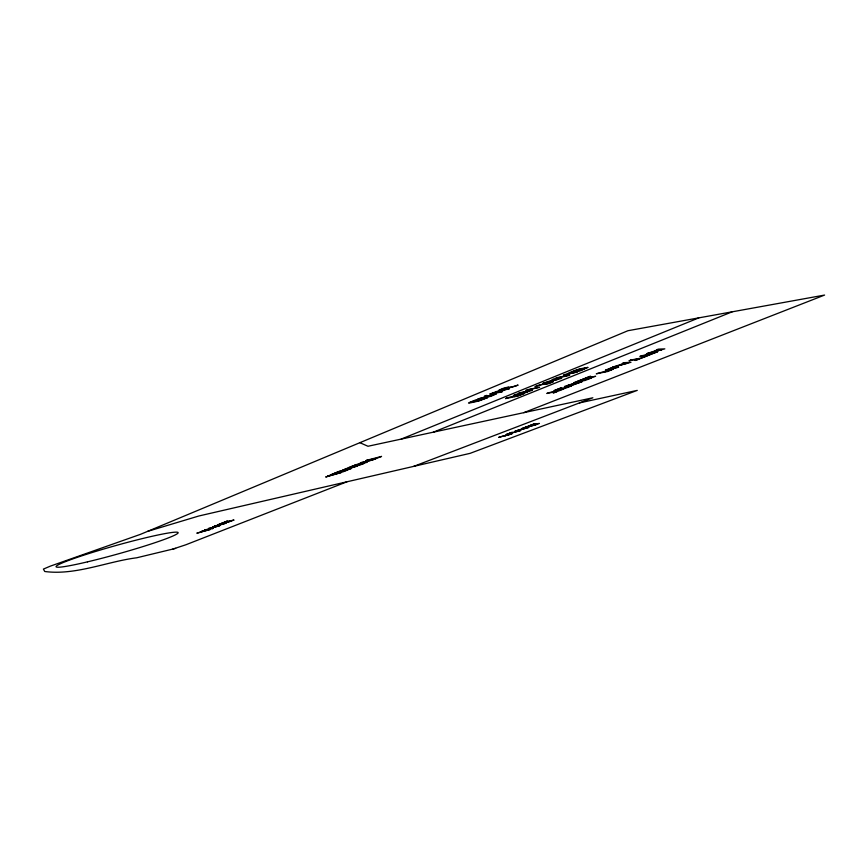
<?xml version="1.0" encoding="UTF-8"?>
<svg xmlns="http://www.w3.org/2000/svg" width="868" height="868" viewBox="0 0 868 868"><rect width="100%" height="100%" fill="white"/><g stroke="black" fill="none" stroke-linecap="round" stroke-linejoin="round"><path stroke-width="1.3" d="M214.884 526.116L214.168 526.453L226.201 523.122L212.486 527.017L220.505 524.467L214.732 526.019M175.661 548.392L136.71 557.788C107.209 561.509 75.375 575.614 44.745 571.491L43.4 569.082L50.387 566.12L140.475 534.341L627.922 330.719L824.6 295.066L523.762 412.669M401.222 439.089L698.849 317.862M433.36 432.166L732.169 311.818M202.721 530.815L201.81 531.183L213.105 528.341L212.183 528.71M205.173 529.838L204.381 530.153L219.767 525.704L208.45 528.536L213.213 527.928M347.005 481.773L185.795 544.8L172.841 549.075M413.721 466.366L592.866 397.772L367.989 446.26L359.884 442.691M507.845 434.662L498.699 437.385L512.131 433.653L504.948 435.779L510.276 434.239L508.116 434.694M147.625 531.368L198.859 515.993L470.109 453.346L637.264 390.383L579.433 402.915M508.29 387.323L507.346 388.463L518.12 385.056C509.809 388.853 508.236 385.218 498.916 390.296L508.29 387.323M546.525 383.016L545.364 384.166L553.339 381.67C544.301 386.249 543.683 382.593 534.992 386.694L546.525 383.016M613.481 369.009L607.817 371.461L596.305 373.793L613.481 369.009M516.384 430.864L528.872 427.36L514.561 431.515L523.675 428.521L516.384 430.864M489.975 394.029L500.977 392.152L502.659 391.457L492.221 393.345L509.483 388.647L497.462 391.186L489.975 394.029M203.09 531.379L210.371 529.404L196.83 533.191L203.09 531.379M566.75 385.869L572.587 384.882L582.178 381.584L573.347 384.882L564.667 386.803A6.749 0.597 -16.9 0 1 565.014 386.271L575.918 382.864L566.75 385.869M587.82 367.403L580.551 370.701L568.204 373.164L575.386 370.332A7.606 0.716 -17 0 1 580.291 368.802L587.82 367.403M585.368 368.216L580.996 370.256L571.263 372.188L578.229 369.638L585.368 368.216M327.627 476.25L341.178 472.528L325.695 477.02L332.053 474.59L327.627 476.25M496.127 393.974L490.843 396.329L477.823 398.965L486.525 396.535L484.311 396.285L486.351 395.439L488.575 395.819L496.127 393.974M471.216 402.003L477.693 401.059L487.686 397.577L478.669 401.038L468.915 403.164A7.226 0.684 -16.6 0 1 469.013 402.644L475.306 400.083L480.59 399.009L471.216 402.003M493.61 394.799L486.362 396.893L493.61 394.799M611.029 369.866L603.803 371.949L611.029 369.866M507.14 397.945L505.534 398.596L517.773 396.079L524.12 393.519L518.087 395.7L513.997 396.535L517.968 394.929L507.14 397.945M515.559 394.528L513.943 395.19L527.82 392.021L515.559 394.528M519.91 392.759L518.511 393.334L530.782 390.828L532.377 390.177L528.742 389.754L539.625 387.247L527.343 389.743L525.737 390.405L529.404 390.828L519.91 392.759M544.464 382.799L542.891 383.439L561.618 378.361L553.99 378.925L552.146 379.674L554.272 379.522L544.464 382.799M557.213 377.623L555.737 378.22L568.073 375.746L569.755 375.074L566.37 374.488L577.383 371.992L565.035 374.444L563.343 375.139L566.75 375.714L557.213 377.623M555.075 379.457L550.996 381.117L558.341 379.218L555.075 379.457M336.741 472.366L331.815 474.34L343.131 471.791L347.829 469.913L334.202 473.592L337.945 472.094L336.741 472.366M339.138 471.4L338.108 471.812L349.446 469.262L351.117 468.59L344.694 469.621L357.41 466.073L346.039 468.622L344.911 469.078L354.166 467.006L342.166 470.315L348.394 469.317L339.138 471.4M353.309 465.704L348.252 467.743L359.623 465.194L364.451 463.262L350.683 466.984L354.524 465.432L353.309 465.704M355.771 464.716L354.708 465.139L366.112 462.601L367.316 462.112L362.911 462.319L372.784 459.921L361.37 462.47L360.155 462.959L364.582 462.752L355.771 464.716M366.98 460.214L365.732 460.724L375.952 458.445L372.828 459.693L374.032 459.422L381.562 456.405L366.98 460.214M548.392 392.868L546.807 393.486L557.05 391.359L553.122 392.922L554.327 392.672L563.799 388.918L548.392 392.868M560.533 388.029L553.914 390.665L565.383 388.289L571.676 385.793L556.735 389.775L561.759 387.779L560.533 388.029M580.594 380.043L573.791 382.755L585.282 380.401L591.759 377.83L576.656 381.855L581.82 379.793L580.594 380.043M589.405 376.538L582.482 379.294L595.643 376.289L585.368 378.383L590.641 376.289L589.405 376.538M612.58 367.316L605.441 370.159L618.667 367.164L608.37 369.236L613.806 367.077L612.58 367.316M614.522 366.546L612.927 367.186L631.003 362.271L624.255 362.672L622.378 363.421L624.255 363.312L614.522 366.546M630.743 360.09L628.985 360.795L639.315 358.744L634.931 360.48L636.146 360.242L646.714 356.043L641.072 358.039L630.743 360.09M641.68 355.739L639.9 356.444L650.23 354.404L645.792 356.173L647.007 355.934L657.716 351.681L652.02 353.699L641.68 355.739M648.125 353.178L646.454 353.84L664.855 348.86L658.291 349.131L656.327 349.912L658.15 349.837L648.125 353.178M221.535 523.339L217.629 524.89L231.81 520.93L219.68 524.25L222.653 523.068L221.535 523.339M226.591 521.332L222.62 522.905L234.045 520.051L224.682 522.265L227.709 521.06L226.591 521.332M624.96 363.269L620.794 364.929L627.846 363.106L624.96 363.269M658.845 349.804L654.483 351.54L661.644 349.695L658.845 349.804M511.469 432.524L506.304 434.488L520.713 430.485L508.561 433.783L512.478 432.297L511.469 432.524M527.05 426.6L521.776 428.608L536.316 424.571L524.055 427.891L528.059 426.372L527.05 426.6M533.863 424.007L528.514 426.047L539.321 423.421L530.804 425.331L534.883 423.779L533.863 424.007M87.462 561.856A63.331 4.329 -15.6 0 0 178.124 532.648A63.331 4.329 -15.6 0 0 85.791 554.533A63.331 4.329 -15.6 0 0 87.462 561.856"/></g></svg>
